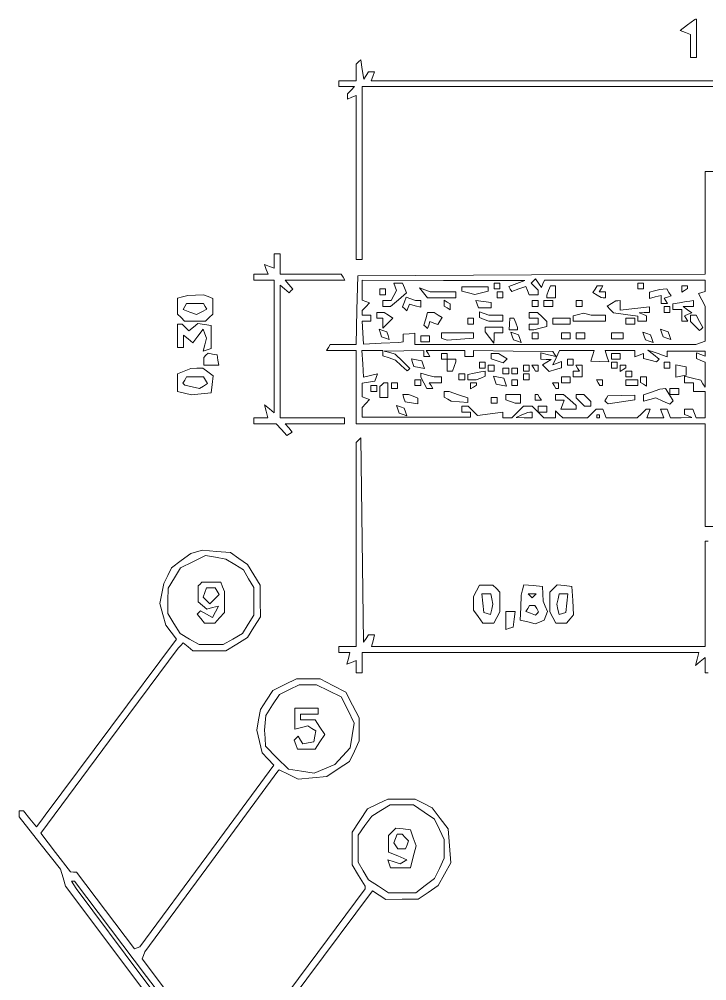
# Paper-space layout 'AN-19-DGE-074' of a CAD drawing. Header units: metres, sheet in millimetres. Extents: x 12 to 193, y 4 to 291.
# Drawn here: x 129.92 to 159.46, y 156.15 to 197.46 of the extents above; entities that cross this region are included whole.
import ezdxf

# ---------------------------------------------------------------- set-up
doc = ezdxf.new("R2010")
doc.units = ezdxf.units.M
doc.layers.add('DGE_CONTORNOS', color=7, linetype='Continuous', lineweight=0)
doc.layers.add('DGE_DATOS', color=7, linetype='Continuous', lineweight=0)

# ---------------------------------------------------------------- blocks, each defined once
blk = doc.blocks.new('LP_REF_DGE_MT_074')
at = {"layer": 'DGE_CONTORNOS'}
for points in [[(158.639, 197.215), (158.325, 196.973), (158.544, 196.889), (158.764, 196.805), (158.764, 196.315), (158.764, 195.824), (158.89, 195.824), (159.016, 195.824), (159.016, 196.643), (159.016, 197.462), (158.984, 197.459), (158.953, 197.456)], [(159.393, 188.71), (159.393, 186.507), (151.931, 186.474), (144.469, 186.442), (144.434, 184.962), (144.398, 183.482), (143.843, 183.482), (143.288, 183.482), (143.21, 183.356), (143.132, 183.23), (143.769, 183.23), (144.406, 183.23), (144.406, 181.656), (144.406, 180.081), (151.9, 180.081), (159.393, 180.081), (159.393, 177.877), (159.393, 175.673), (167.517, 175.673), (175.64, 175.673), (175.64, 183.293), (175.64, 190.913), (167.517, 190.913), (159.393, 190.913)], [(140.88, 187.075), (140.88, 186.764), (140.669, 186.845), (140.458, 186.926), (140.539, 186.715), (140.62, 186.505), (140.309, 186.505), (139.998, 186.505), (139.998, 186.379), (139.998, 186.253), (140.439, 186.253), (140.88, 186.253), (140.88, 183.403), (140.88, 180.554), (140.669, 180.727), (140.459, 180.9), (140.532, 180.617), (140.605, 180.333), (140.302, 180.333), (139.998, 180.333), (139.998, 180.207), (139.998, 180.081), (140.483, 180.081), (140.967, 180.081), (141.192, 179.832), (141.417, 179.584), (141.533, 179.655), (141.648, 179.726), (141.5, 179.904), (141.353, 180.081), (142.628, 180.081), (143.903, 180.081), (143.903, 180.207), (143.903, 180.333), (142.517, 180.333), (141.132, 180.333), (141.132, 183.182), (141.132, 186.032), (141.324, 185.872), (141.516, 185.713), (141.594, 185.791), (141.672, 185.869), (141.512, 186.061), (141.353, 186.253), (142.635, 186.253), (143.918, 186.253), (143.84, 186.379), (143.762, 186.505), (142.447, 186.505), (141.132, 186.505), (141.132, 186.945), (141.132, 187.386), (141.006, 187.386), (140.88, 187.386)], [(151.301, 186.106), (150.954, 185.979), (151.022, 185.869), (151.09, 185.758), (151.39, 185.872), (151.69, 185.986), (151.759, 185.805), (151.829, 185.623), (152.022, 185.623), (152.215, 185.623), (152.215, 185.724), (152.215, 185.824), (152.066, 185.973), (151.917, 186.122), (152.01, 186.215), (152.103, 186.308), (152.231, 186.123), (152.36, 185.938), (152.424, 186.095), (152.488, 186.253), (155.941, 186.253), (159.393, 186.253), (159.393, 186.011), (159.393, 185.77), (159.249, 185.722), (159.105, 185.674), (159.249, 185.405), (159.393, 185.136), (159.393, 184.385), (159.393, 183.635), (159.194, 183.558), (158.995, 183.482), (152.96, 183.482), (146.925, 183.482), (146.925, 183.726), (146.925, 183.97), (146.673, 183.951), (146.421, 183.932), (146.421, 183.77), (146.421, 183.608), (146.327, 183.591), (146.233, 183.575), (145.477, 183.538), (144.721, 183.501), (144.687, 183.995), (144.652, 184.489), (144.844, 184.489), (145.036, 184.489), (145.036, 184.615), (145.036, 184.741), (144.847, 184.741), (144.658, 184.741), (144.658, 184.842), (144.658, 184.943), (144.816, 185.11), (144.973, 185.277), (144.816, 185.334), (144.658, 185.392), (144.658, 185.822), (144.658, 186.253), (148.153, 186.243), (151.648, 186.233)], [(146.079, 185.969), (146.136, 185.812), (146.022, 185.591), (145.909, 185.371), (145.724, 185.371), (145.54, 185.371), (145.54, 185.245), (145.54, 185.119), (145.709, 185.119), (145.879, 185.119), (146.218, 185.411), (146.557, 185.702), (146.476, 185.915), (146.395, 186.127), (146.209, 186.127), (146.023, 186.127)], [(147.287, 185.709), (147.46, 185.497), (148.074, 185.497), (148.688, 185.497), (148.688, 185.623), (148.688, 185.749), (148.132, 185.749), (147.576, 185.749), (147.345, 185.835), (147.114, 185.922)], [(148.94, 185.868), (148.94, 185.778), (149.22, 185.705), (149.499, 185.632), (149.787, 185.704), (150.074, 185.776), (150.074, 185.867), (150.074, 185.959), (149.507, 185.959), (148.94, 185.959)], [(150.326, 186.001), (150.326, 185.875), (150.452, 185.875), (150.578, 185.875), (150.578, 186.001), (150.578, 186.127), (150.452, 186.127), (150.326, 186.127)], [(152.669, 185.802), (152.593, 185.602), (152.593, 185.55), (152.593, 185.497), (152.782, 185.497), (152.97, 185.497), (152.97, 185.749), (152.97, 186.001), (152.858, 186.001), (152.746, 186.001)], [(154.662, 185.861), (154.575, 185.721), (154.749, 185.611), (154.923, 185.501), (155.017, 185.499), (155.111, 185.497), (155.111, 185.623), (155.111, 185.749), (154.978, 185.749), (154.845, 185.749), (154.923, 185.875), (155, 186.001), (154.874, 186.001), (154.748, 186.001)], [(156.497, 186.001), (156.497, 185.875), (156.623, 185.875), (156.749, 185.875), (156.749, 186.001), (156.749, 186.127), (156.623, 186.127), (156.497, 186.127)], [(158.386, 185.867), (158.386, 185.734), (158.512, 185.812), (158.638, 185.89), (158.638, 185.945), (158.638, 186.001), (158.512, 186.001), (158.386, 186.001)], [(136.944, 185.536), (136.724, 185.479), (136.724, 185.135), (136.724, 184.792), (136.875, 184.641), (137.026, 184.489), (137.48, 184.489), (137.933, 184.489), (138.084, 184.641), (138.235, 184.792), (138.235, 185.131), (138.235, 185.47), (138.036, 185.546), (137.837, 185.623), (137.501, 185.608), (137.165, 185.594)], [(145.414, 185.749), (145.414, 185.623), (145.54, 185.623), (145.666, 185.623), (145.666, 185.749), (145.666, 185.875), (145.54, 185.875), (145.414, 185.875)], [(146.47, 185.316), (146.39, 185.108), (146.486, 185.019), (146.582, 184.93), (146.634, 185.074), (146.685, 185.218), (146.931, 185.154), (147.177, 185.09), (147.177, 185.23), (147.177, 185.371), (147.061, 185.371), (146.946, 185.371), (146.748, 185.447), (146.55, 185.523)], [(150.452, 185.623), (150.452, 185.497), (150.578, 185.497), (150.703, 185.497), (150.703, 185.623), (150.703, 185.749), (150.578, 185.749), (150.452, 185.749)], [(157.221, 185.788), (157.001, 185.73), (157.001, 185.599), (157.001, 185.468), (157.252, 185.533), (157.504, 185.599), (157.504, 185.422), (157.504, 185.245), (157.638, 185.245), (157.771, 185.245), (157.7, 185.36), (157.629, 185.475), (157.778, 185.525), (157.927, 185.575), (157.834, 185.725), (157.741, 185.875), (157.591, 185.86), (157.441, 185.846)], [(137.917, 185.125), (137.99, 185.006), (137.767, 184.888), (137.543, 184.771), (137.251, 184.881), (136.96, 184.991), (137.038, 185.118), (137.117, 185.245), (137.48, 185.245), (137.843, 185.245)], [(148.185, 185.26), (148.185, 185.134), (148.311, 185.056), (148.437, 184.978), (148.437, 185.104), (148.437, 185.23), (148.311, 185.308), (148.185, 185.386)], [(149.6, 185.22), (149.654, 185.056), (149.927, 185.056), (150.2, 185.056), (150.203, 185.175), (150.206, 185.294), (149.876, 185.339), (149.545, 185.383)], [(151.963, 185.245), (151.963, 185.119), (152.089, 185.119), (152.215, 185.119), (152.215, 185.245), (152.215, 185.371), (152.089, 185.371), (151.963, 185.371)], [(152.467, 185.245), (152.467, 185.119), (152.656, 185.119), (152.845, 185.119), (152.845, 185.245), (152.845, 185.371), (152.656, 185.371), (152.467, 185.371)], [(153.852, 185.245), (153.852, 185.119), (153.978, 185.119), (154.104, 185.119), (154.104, 185.245), (154.104, 185.371), (153.978, 185.371), (153.852, 185.371)], [(155.364, 185.248), (155.177, 185.13), (155.318, 184.989), (155.459, 184.847), (155.978, 184.778), (156.497, 184.708), (156.497, 184.599), (156.497, 184.489), (156.686, 184.489), (156.875, 184.489), (156.875, 184.605), (156.875, 184.72), (156.717, 184.784), (156.56, 184.847), (156.78, 184.857), (157.001, 184.867), (157.001, 184.987), (157.001, 185.107), (156.371, 185.033), (155.741, 184.958), (155.741, 185.165), (155.741, 185.371), (155.647, 185.369), (155.552, 185.367)], [(157.63, 184.993), (157.63, 184.867), (157.756, 184.867), (157.882, 184.867), (157.882, 184.993), (157.882, 185.119), (157.756, 185.119), (157.63, 185.119)], [(158.291, 185.282), (158.008, 185.228), (158.008, 185.11), (158.008, 184.993), (158.197, 184.993), (158.386, 184.993), (158.386, 184.741), (158.386, 184.489), (158.519, 184.489), (158.653, 184.489), (158.581, 184.605), (158.51, 184.72), (158.669, 184.784), (158.827, 184.848), (158.638, 184.982), (158.449, 185.115), (158.669, 185.117), (158.89, 185.119), (158.89, 185.245), (158.89, 185.371), (158.732, 185.354), (158.575, 185.337)], [(145.288, 184.741), (145.288, 184.615), (145.414, 184.615), (145.54, 184.615), (145.54, 184.399), (145.54, 184.184), (145.76, 184.404), (145.981, 184.624), (145.792, 184.744), (145.603, 184.863), (145.445, 184.865), (145.288, 184.867)], [(147.386, 184.589), (147.313, 184.312), (147.388, 184.243), (147.463, 184.175), (147.517, 184.325), (147.571, 184.475), (147.739, 184.411), (147.907, 184.346), (147.999, 184.495), (148.091, 184.644), (147.917, 184.753), (147.744, 184.863), (147.601, 184.865), (147.458, 184.867)], [(149.696, 184.768), (149.696, 184.642), (149.895, 184.566), (150.094, 184.489), (150.399, 184.489), (150.703, 184.489), (150.703, 184.615), (150.703, 184.741), (150.399, 184.741), (150.094, 184.741), (149.895, 184.818), (149.696, 184.894)], [(151.837, 184.741), (151.837, 184.615), (152.026, 184.615), (152.215, 184.615), (152.215, 184.489), (152.215, 184.363), (152.026, 184.363), (151.837, 184.363), (151.837, 184.238), (151.837, 184.112), (151.931, 184.113), (152.026, 184.115), (152.309, 184.191), (152.593, 184.267), (152.593, 184.369), (152.593, 184.471), (152.395, 184.669), (152.197, 184.867), (152.017, 184.867), (151.837, 184.867)], [(153.946, 184.78), (153.726, 184.723), (153.726, 184.606), (153.726, 184.489), (154.419, 184.489), (155.111, 184.489), (155.111, 184.615), (155.111, 184.741), (154.807, 184.741), (154.502, 184.741), (154.335, 184.789), (154.167, 184.837)], [(158.764, 184.606), (158.764, 184.471), (158.959, 184.277), (159.154, 184.082), (159.221, 184.149), (159.288, 184.216), (159.147, 184.479), (159.007, 184.741), (158.885, 184.741), (158.764, 184.741)], [(136.724, 183.86), (136.724, 183.356), (136.85, 183.356), (136.976, 183.356), (136.976, 183.623), (136.976, 183.891), (137.177, 183.724), (137.377, 183.557), (137.598, 183.85), (137.819, 184.142), (137.892, 183.95), (137.966, 183.758), (137.893, 183.477), (137.819, 183.196), (137.996, 183.255), (138.172, 183.314), (138.172, 183.807), (138.172, 184.301), (137.882, 184.342), (137.592, 184.383), (137.404, 184.227), (137.217, 184.072), (137.071, 184.218), (136.925, 184.363), (136.825, 184.363), (136.724, 184.363)], [(149.192, 184.489), (149.192, 184.363), (149.318, 184.363), (149.444, 184.363), (149.444, 184.489), (149.444, 184.615), (149.318, 184.615), (149.192, 184.615)], [(150.99, 184.363), (150.971, 184.112), (151.152, 184.112), (151.333, 184.112), (151.333, 184.164), (151.333, 184.217), (151.257, 184.416), (151.18, 184.615), (151.095, 184.615), (151.009, 184.615)], [(152.845, 184.489), (152.845, 184.363), (153.222, 184.363), (153.6, 184.363), (153.6, 184.489), (153.6, 184.615), (153.222, 184.615), (152.845, 184.615)], [(155.993, 184.489), (155.993, 184.363), (156.182, 184.363), (156.371, 184.363), (156.371, 184.489), (156.371, 184.615), (156.182, 184.615), (155.993, 184.615)], [(145.438, 183.978), (145.493, 183.812), (145.658, 183.757), (145.823, 183.702), (145.768, 183.868), (145.713, 184.033), (145.548, 184.088), (145.382, 184.143)], [(147.177, 183.734), (147.177, 183.608), (147.366, 183.608), (147.555, 183.608), (147.555, 183.734), (147.555, 183.86), (147.366, 183.86), (147.177, 183.86)], [(148.059, 183.87), (148.059, 183.755), (148.187, 183.712), (148.315, 183.669), (148.88, 183.714), (149.444, 183.759), (149.444, 183.872), (149.444, 183.986), (148.751, 183.986), (148.059, 183.986)], [(149.948, 184.136), (149.948, 184.034), (150.133, 183.789), (150.318, 183.545), (150.322, 183.765), (150.326, 183.986), (150.515, 183.986), (150.703, 183.986), (150.703, 184.112), (150.703, 184.238), (150.326, 184.238), (149.948, 184.238)], [(151.105, 183.852), (151.16, 183.687), (151.325, 183.631), (151.491, 183.576), (151.436, 183.742), (151.38, 183.907), (151.215, 183.962), (151.05, 184.017)], [(151.963, 183.86), (151.963, 183.734), (152.089, 183.734), (152.215, 183.734), (152.215, 183.86), (152.215, 183.986), (152.089, 183.986), (151.963, 183.986)], [(153.222, 183.86), (153.222, 183.734), (153.411, 183.734), (153.6, 183.734), (153.6, 183.86), (153.6, 183.986), (153.411, 183.986), (153.222, 183.986)], [(153.852, 183.86), (153.852, 183.734), (154.041, 183.734), (154.23, 183.734), (154.23, 183.86), (154.23, 183.986), (154.041, 183.986), (153.852, 183.986)], [(155.363, 183.86), (155.363, 183.734), (155.615, 183.734), (155.867, 183.734), (155.867, 183.86), (155.867, 183.986), (155.615, 183.986), (155.363, 183.986)], [(156.772, 183.852), (156.827, 183.687), (156.993, 183.631), (157.158, 183.576), (157.103, 183.742), (157.048, 183.907), (156.883, 183.962), (156.717, 184.017)], [(157.528, 183.978), (157.583, 183.812), (157.748, 183.757), (157.914, 183.702), (157.859, 183.868), (157.803, 184.033), (157.638, 184.088), (157.473, 184.143)], [(137.946, 183.024), (137.857, 182.936), (137.857, 182.768), (137.857, 182.6), (138.182, 182.6), (138.506, 182.6), (138.463, 182.819), (138.421, 183.038), (138.228, 183.075), (138.034, 183.113)], [(145.54, 183.113), (145.54, 182.995), (145.814, 182.908), (146.087, 182.821), (146.34, 182.586), (146.592, 182.351), (146.646, 182.405), (146.7, 182.459), (146.39, 182.769), (146.081, 183.078), (145.842, 183.14), (145.603, 183.201), (146.453, 183.215), (147.303, 183.23), (147.303, 183.104), (147.303, 182.978), (147.436, 182.978), (147.57, 182.978), (147.492, 183.104), (147.414, 183.23), (148.24, 183.23), (149.066, 183.23), (149.066, 183.104), (149.066, 182.978), (149.255, 182.978), (149.444, 182.978), (149.444, 183.101), (149.444, 183.223), (151.149, 183.207), (152.854, 183.19), (152.923, 183.079), (152.992, 182.968), (152.666, 183.05), (152.341, 183.131), (152.341, 182.992), (152.341, 182.852), (152.561, 182.85), (152.782, 182.848), (152.594, 182.73), (152.406, 182.611), (152.55, 182.467), (152.693, 182.323), (152.958, 182.407), (153.222, 182.491), (153.222, 182.622), (153.222, 182.753), (153.039, 182.683), (152.855, 182.612), (152.996, 182.921), (153.137, 183.23), (153.881, 183.23), (154.625, 183.23), (154.551, 182.997), (154.477, 182.765), (154.863, 182.754), (155.249, 182.743), (155.172, 182.986), (155.094, 183.23), (155.733, 183.23), (156.371, 183.23), (156.371, 183.091), (156.371, 182.951), (156.56, 183.024), (156.749, 183.096), (156.749, 182.989), (156.749, 182.882), (157.027, 182.809), (157.304, 182.736), (157.364, 182.795), (157.423, 182.855), (157.18, 183.053), (156.938, 183.251), (157.158, 183.177), (157.378, 183.104), (157.567, 183.028), (157.756, 182.951), (157.756, 183.075), (157.756, 183.199), (158.575, 183.199), (159.393, 183.199), (159.393, 183.092), (159.393, 182.986), (159.205, 183.059), (159.016, 183.131), (159.016, 183.005), (159.016, 182.879), (159.205, 182.807), (159.393, 182.734), (159.392, 182.195), (159.39, 181.656), (159.296, 181.803), (159.202, 181.951), (158.857, 182.037), (158.512, 182.124), (158.512, 181.984), (158.512, 181.845), (158.701, 181.845), (158.89, 181.845), (158.89, 181.656), (158.89, 181.467), (159.142, 181.467), (159.393, 181.467), (159.393, 180.9), (159.393, 180.333), (159.201, 180.333), (159.008, 180.333), (158.935, 180.522), (158.863, 180.711), (158.687, 180.711), (158.512, 180.711), (158.512, 180.596), (158.512, 180.48), (158.669, 180.417), (158.827, 180.353), (158.368, 180.343), (157.909, 180.333), (157.837, 180.522), (157.764, 180.711), (157.621, 180.711), (157.477, 180.711), (157.55, 180.522), (157.622, 180.333), (157.252, 180.333), (156.883, 180.333), (156.955, 180.522), (157.028, 180.711), (156.942, 180.711), (156.857, 180.711), (156.668, 180.522), (156.479, 180.333), (155.809, 180.333), (155.138, 180.333), (155.066, 180.522), (154.993, 180.711), (154.855, 180.711), (154.716, 180.711), (154.527, 180.522), (154.338, 180.333), (153.805, 180.333), (153.273, 180.333), (153.122, 180.484), (152.97, 180.636), (152.97, 180.484), (152.97, 180.333), (152.719, 180.333), (152.467, 180.333), (152.215, 180.585), (151.963, 180.837), (151.774, 180.837), (151.585, 180.837), (151.333, 180.585), (151.081, 180.333), (150.892, 180.333), (150.703, 180.333), (150.703, 180.457), (150.703, 180.58), (150.16, 180.506), (149.616, 180.431), (149.413, 180.634), (149.21, 180.837), (149.075, 180.837), (148.94, 180.837), (148.94, 180.711), (148.94, 180.585), (149.129, 180.585), (149.318, 180.585), (149.318, 180.472), (149.318, 180.36), (146.988, 180.362), (144.658, 180.364), (144.658, 180.575), (144.658, 180.787), (144.816, 180.954), (144.973, 181.12), (144.816, 181.178), (144.658, 181.236), (144.658, 181.531), (144.658, 181.827), (144.932, 181.867), (145.205, 181.908), (145.259, 182.071), (145.313, 182.233), (145.017, 182.159), (144.721, 182.085), (144.685, 182.658), (144.648, 183.23), (145.094, 183.23), (145.54, 183.23)], [(148.059, 182.978), (148.059, 182.852), (148.185, 182.852), (148.311, 182.852), (148.311, 182.6), (148.311, 182.348), (148.423, 182.348), (148.536, 182.348), (148.612, 182.548), (148.688, 182.747), (148.688, 182.799), (148.688, 182.852), (148.5, 182.852), (148.311, 182.852), (148.311, 182.978), (148.311, 183.104), (148.185, 183.104), (148.059, 183.104)], [(150.2, 182.987), (150.2, 182.869), (150.461, 182.786), (150.722, 182.703), (150.804, 182.785), (150.885, 182.866), (150.7, 182.983), (150.515, 183.1), (150.357, 183.102), (150.2, 183.104)], [(155.363, 182.978), (155.363, 182.852), (155.552, 182.852), (155.741, 182.852), (155.741, 182.978), (155.741, 183.104), (155.552, 183.104), (155.363, 183.104)], [(146.827, 182.707), (146.883, 182.537), (147.108, 182.494), (147.332, 182.45), (147.276, 182.62), (147.219, 182.789), (146.995, 182.833), (146.77, 182.876)], [(149.696, 182.6), (149.696, 182.474), (149.822, 182.474), (149.948, 182.474), (149.948, 182.6), (149.948, 182.726), (149.822, 182.726), (149.696, 182.726)], [(150.074, 182.474), (150.074, 182.348), (150.2, 182.348), (150.326, 182.348), (150.326, 182.474), (150.326, 182.6), (150.2, 182.6), (150.074, 182.6)], [(151.585, 182.474), (151.585, 182.348), (151.711, 182.348), (151.837, 182.348), (151.837, 182.474), (151.837, 182.6), (151.711, 182.6), (151.585, 182.6)], [(152.026, 182.474), (152.104, 182.348), (152.159, 182.348), (152.215, 182.348), (152.215, 182.474), (152.215, 182.6), (152.081, 182.6), (151.948, 182.6)], [(153.474, 182.726), (153.474, 182.6), (153.6, 182.6), (153.726, 182.6), (153.726, 182.726), (153.726, 182.852), (153.6, 182.852), (153.474, 182.852)], [(153.915, 182.474), (153.993, 182.348), (153.859, 182.348), (153.726, 182.348), (153.726, 182.222), (153.726, 182.097), (153.915, 182.097), (154.104, 182.097), (154.104, 182.348), (154.104, 182.6), (153.971, 182.6), (153.837, 182.6)], [(155.363, 182.6), (155.363, 182.474), (155.489, 182.474), (155.615, 182.474), (155.615, 182.6), (155.615, 182.726), (155.489, 182.726), (155.363, 182.726)], [(155.741, 182.467), (155.741, 182.334), (155.867, 182.411), (155.993, 182.489), (155.993, 182.545), (155.993, 182.6), (155.867, 182.6), (155.741, 182.6)], [(157.63, 182.6), (157.63, 182.474), (157.756, 182.474), (157.882, 182.474), (157.882, 182.6), (157.882, 182.726), (157.756, 182.726), (157.63, 182.726)], [(158.134, 182.348), (158.134, 182.078), (158.354, 182.12), (158.575, 182.163), (158.575, 182.348), (158.575, 182.534), (158.354, 182.576), (158.134, 182.619)], [(137.007, 182.344), (136.724, 182.231), (136.724, 181.851), (136.724, 181.472), (137.021, 181.397), (137.319, 181.322), (137.746, 181.363), (138.172, 181.404), (138.215, 181.775), (138.257, 182.147), (138.033, 182.311), (137.809, 182.474), (137.55, 182.466), (137.291, 182.458)], [(147.177, 182.166), (147.177, 182.08), (147.308, 181.836), (147.438, 181.593), (147.567, 181.593), (147.696, 181.593), (147.618, 181.719), (147.54, 181.845), (147.799, 181.845), (148.059, 181.845), (148.059, 181.971), (148.059, 182.097), (147.901, 182.098), (147.744, 182.1), (147.46, 182.176), (147.177, 182.252)], [(148.814, 182.097), (148.814, 181.971), (148.94, 181.971), (149.066, 181.971), (149.066, 182.097), (149.066, 182.222), (148.94, 182.222), (148.814, 182.222)], [(149.476, 182.26), (149.192, 182.205), (149.192, 182.088), (149.192, 181.971), (149.371, 181.971), (149.549, 181.971), (149.749, 182.047), (149.948, 182.123), (149.948, 182.236), (149.948, 182.348), (149.853, 182.331), (149.759, 182.314)], [(150.703, 182.348), (150.703, 182.222), (150.829, 182.222), (150.955, 182.222), (150.955, 182.348), (150.955, 182.474), (150.829, 182.474), (150.703, 182.474)], [(151.081, 182.348), (151.081, 182.222), (151.207, 182.222), (151.333, 182.222), (151.333, 182.348), (151.333, 182.474), (151.207, 182.474), (151.081, 182.474)], [(151.585, 182.097), (151.585, 181.971), (151.711, 181.971), (151.837, 181.971), (151.837, 182.097), (151.837, 182.222), (151.711, 182.222), (151.585, 182.222)], [(155.993, 182.222), (155.993, 182.097), (156.119, 182.097), (156.245, 182.097), (156.245, 182.222), (156.245, 182.348), (156.119, 182.348), (155.993, 182.348)], [(137.929, 181.956), (138.016, 181.816), (137.842, 181.703), (137.669, 181.59), (137.354, 181.665), (137.039, 181.739), (136.995, 181.784), (136.951, 181.828), (137.034, 181.962), (137.117, 182.097), (137.48, 182.097), (137.843, 182.097)], [(145.498, 181.761), (145.414, 181.677), (145.414, 181.446), (145.414, 181.215), (145.587, 181.215), (145.76, 181.215), (145.76, 181.53), (145.76, 181.845), (145.671, 181.845), (145.582, 181.845)], [(145.918, 181.719), (145.918, 181.593), (146.044, 181.593), (146.17, 181.593), (146.17, 181.719), (146.17, 181.845), (146.044, 181.845), (145.918, 181.845)], [(146.925, 181.845), (146.925, 181.719), (147.051, 181.719), (147.177, 181.719), (147.177, 181.845), (147.177, 181.971), (147.051, 181.971), (146.925, 181.971)], [(149.318, 181.711), (149.318, 181.578), (149.444, 181.656), (149.57, 181.734), (149.57, 181.789), (149.57, 181.845), (149.444, 181.845), (149.318, 181.845)], [(150.353, 181.951), (150.41, 181.782), (150.634, 181.738), (150.858, 181.695), (150.802, 181.864), (150.746, 182.034), (150.521, 182.077), (150.297, 182.121)], [(151.081, 181.845), (151.081, 181.719), (151.207, 181.719), (151.333, 181.719), (151.333, 181.845), (151.333, 181.971), (151.207, 181.971), (151.081, 181.971)], [(152.907, 181.719), (152.985, 181.593), (153.041, 181.593), (153.096, 181.593), (153.096, 181.719), (153.096, 181.845), (152.963, 181.845), (152.83, 181.845)], [(153.222, 181.971), (153.222, 181.845), (153.411, 181.845), (153.6, 181.845), (153.6, 181.971), (153.6, 182.097), (153.411, 182.097), (153.222, 182.097)], [(154.797, 181.845), (154.874, 181.719), (154.93, 181.719), (154.986, 181.719), (154.986, 181.845), (154.986, 181.971), (154.852, 181.971), (154.719, 181.971)], [(155.993, 181.845), (155.993, 181.719), (156.245, 181.719), (156.497, 181.719), (156.497, 181.845), (156.497, 181.971), (156.245, 181.971), (155.993, 181.971)], [(156.623, 181.978), (156.623, 181.859), (156.749, 181.782), (156.875, 181.704), (156.875, 181.9), (156.875, 182.097), (156.749, 182.097), (156.623, 182.097)], [(145.036, 181.593), (145.036, 181.467), (145.162, 181.467), (145.288, 181.467), (145.288, 181.593), (145.288, 181.719), (145.162, 181.719), (145.036, 181.719)], [(148.185, 181.348), (148.185, 181.23), (148.331, 181.139), (148.478, 181.048), (148.835, 181.02), (149.192, 180.992), (149.192, 181.091), (149.192, 181.19), (148.796, 181.329), (148.399, 181.467), (148.292, 181.467), (148.185, 181.467)], [(157.095, 181.446), (156.749, 181.32), (156.749, 181.19), (156.749, 181.06), (157.013, 181.129), (157.278, 181.198), (157.581, 181.06), (157.883, 180.922), (157.954, 180.993), (158.026, 181.064), (157.861, 181.329), (157.696, 181.593), (157.569, 181.583), (157.441, 181.573)], [(157.882, 181.467), (157.882, 181.341), (158.071, 181.341), (158.26, 181.341), (158.26, 181.467), (158.26, 181.593), (158.071, 181.593), (157.882, 181.593)], [(146.452, 181.183), (146.504, 181.026), (146.778, 180.986), (147.051, 180.945), (147.051, 181.067), (147.051, 181.188), (146.852, 181.264), (146.653, 181.341), (146.527, 181.341), (146.4, 181.341)], [(150.2, 181.089), (150.2, 180.963), (150.326, 180.963), (150.452, 180.963), (150.452, 181.089), (150.452, 181.215), (150.326, 181.215), (150.2, 181.215)], [(150.829, 181.228), (150.829, 181.116), (151.029, 181.039), (151.228, 180.963), (151.344, 180.963), (151.459, 180.963), (151.459, 181.152), (151.459, 181.341), (151.144, 181.341), (150.829, 181.341)], [(152.089, 181.215), (152.089, 181.089), (152.222, 181.089), (152.356, 181.089), (152.278, 181.215), (152.2, 181.341), (152.144, 181.341), (152.089, 181.341)], [(152.97, 181.215), (152.97, 181.089), (153.155, 181.089), (153.34, 181.089), (153.268, 180.9), (153.195, 180.711), (153.524, 180.711), (153.852, 180.711), (153.852, 180.791), (153.852, 180.87), (153.581, 181.106), (153.31, 181.341), (153.14, 181.341), (152.97, 181.341)], [(153.852, 181.269), (153.852, 181.197), (154.032, 181.017), (154.212, 180.837), (154.347, 180.837), (154.482, 180.837), (154.482, 180.938), (154.482, 181.039), (154.331, 181.19), (154.179, 181.341), (154.016, 181.341), (153.852, 181.341)], [(155.151, 181.177), (155.086, 181.072), (155.156, 181.002), (155.226, 180.933), (155.798, 181.019), (156.371, 181.104), (156.371, 181.207), (156.371, 181.31), (155.793, 181.296), (155.216, 181.282)], [(146.193, 180.703), (146.248, 180.538), (146.414, 180.483), (146.579, 180.428), (146.524, 180.593), (146.469, 180.758), (146.303, 180.813), (146.138, 180.869)], [(151.963, 180.459), (151.963, 180.333), (151.617, 180.342), (151.27, 180.351), (151.522, 180.459), (151.774, 180.567), (151.868, 180.576), (151.963, 180.585)], [(152.215, 180.711), (152.215, 180.585), (152.404, 180.585), (152.593, 180.585), (152.593, 180.711), (152.593, 180.837), (152.404, 180.837), (152.215, 180.837)], [(154.86, 180.396), (154.86, 180.333), (154.797, 180.333), (154.734, 180.333), (154.734, 180.396), (154.734, 180.459), (154.797, 180.459), (154.86, 180.459)], [(139.18, 174.034), (139.558, 173.802), (139.778, 173.427), (139.998, 173.053), (139.998, 172.457), (139.998, 171.862), (139.755, 171.469), (139.512, 171.076), (139.102, 170.835), (138.692, 170.594), (138.172, 170.594), (137.653, 170.594), (137.243, 170.835), (136.833, 171.076), (136.57, 171.501), (136.307, 171.926), (136.315, 172.475), (136.323, 173.025), (136.59, 173.456), (136.856, 173.887), (137.388, 174.155), (137.92, 174.423), (138.361, 174.345), (138.802, 174.267)], [(137.69, 173.197), (137.606, 173.113), (137.606, 172.771), (137.606, 172.43), (137.794, 172.273), (137.982, 172.117), (138.232, 172.183), (138.483, 172.248), (138.354, 172.007), (138.225, 171.766), (137.967, 171.904), (137.71, 172.041), (137.64, 171.971), (137.57, 171.901), (137.729, 171.709), (137.888, 171.517), (138.105, 171.517), (138.322, 171.517), (138.531, 171.748), (138.739, 171.978), (138.739, 172.43), (138.739, 172.882), (138.663, 173.081), (138.586, 173.28), (138.18, 173.28), (137.773, 173.28)], [(149.574, 172.911), (149.444, 172.667), (149.444, 172.372), (149.444, 172.077), (149.64, 171.797), (149.836, 171.517), (150.076, 171.517), (150.317, 171.517), (150.447, 171.761), (150.578, 172.004), (150.578, 172.428), (150.578, 172.852), (150.426, 173.003), (150.275, 173.155), (149.99, 173.155), (149.705, 173.155)], [(151.547, 172.941), (151.488, 172.714), (151.469, 172.182), (151.449, 171.65), (151.769, 171.57), (152.088, 171.49), (152.28, 171.564), (152.472, 171.638), (152.546, 171.829), (152.62, 172.021), (152.526, 172.241), (152.433, 172.462), (152.418, 172.777), (152.404, 173.092), (152.005, 173.13), (151.607, 173.169)], [(152.875, 173.009), (152.719, 172.852), (152.719, 172.428), (152.719, 172.004), (152.849, 171.761), (152.979, 171.517), (153.211, 171.517), (153.443, 171.517), (153.592, 171.696), (153.741, 171.876), (153.702, 172.484), (153.663, 173.092), (153.347, 173.128), (153.032, 173.165)], [(138.432, 172.891), (138.517, 172.753), (138.314, 172.55), (138.111, 172.347), (137.968, 172.49), (137.824, 172.634), (137.9, 172.831), (137.975, 173.029), (138.161, 173.029), (138.346, 173.029)], [(150.229, 172.556), (150.276, 172.336), (150.222, 172.11), (150.168, 171.885), (150.026, 171.931), (149.885, 171.977), (149.845, 172.377), (149.806, 172.777), (149.994, 172.777), (150.181, 172.777)], [(152.047, 172.693), (151.963, 172.609), (151.879, 172.693), (151.795, 172.777), (151.963, 172.777), (152.131, 172.777)], [(153.451, 172.377), (153.411, 171.977), (153.264, 171.929), (153.118, 171.881), (153.069, 172.109), (153.02, 172.336), (153.073, 172.556), (153.126, 172.777), (153.308, 172.777), (153.49, 172.777)], [(152.157, 172.139), (152.24, 172.004), (152.17, 171.934), (152.1, 171.864), (151.897, 171.942), (151.695, 172.019), (151.773, 172.146), (151.852, 172.273), (151.963, 172.273), (152.074, 172.273)], [(150.829, 171.633), (150.829, 171.244), (150.987, 171.296), (151.144, 171.348), (151.184, 171.684), (151.224, 172.021), (151.027, 172.021), (150.829, 172.021)], [(143.226, 168.613), (143.762, 168.354), (144.035, 167.79), (144.308, 167.226), (144.227, 166.69), (144.147, 166.154), (143.818, 165.799), (143.489, 165.444), (143.044, 165.258), (142.599, 165.072), (142.045, 165.155), (141.492, 165.238), (140.997, 165.733), (140.502, 166.228), (140.483, 166.574), (140.463, 166.92), (140.49, 167.235), (140.517, 167.55), (140.812, 168), (141.107, 168.451), (141.529, 168.659), (141.951, 168.867), (142.32, 168.87), (142.69, 168.872)], [(141.762, 167.41), (141.762, 166.956), (142.046, 167.027), (142.33, 167.099), (142.499, 166.994), (142.668, 166.89), (142.623, 166.655), (142.577, 166.419), (142.342, 166.374), (142.107, 166.329), (142.004, 166.495), (141.901, 166.661), (141.816, 166.576), (141.731, 166.49), (141.805, 166.296), (141.88, 166.102), (142.259, 166.102), (142.637, 166.102), (142.844, 166.417), (143.05, 166.731), (142.844, 167.046), (142.637, 167.361), (142.325, 167.361), (142.014, 167.361), (142.014, 167.487), (142.014, 167.613), (142.391, 167.613), (142.769, 167.613), (142.769, 167.739), (142.769, 167.865), (142.265, 167.865), (141.762, 167.865)], [(147.319, 163.402), (147.771, 163.094), (147.978, 162.658), (148.185, 162.222), (148.185, 161.82), (148.185, 161.417), (147.978, 160.981), (147.771, 160.546), (147.368, 160.238), (146.964, 159.93), (146.376, 159.93), (145.788, 159.93), (145.359, 160.212), (144.93, 160.493), (144.707, 160.871), (144.484, 161.248), (144.484, 161.827), (144.484, 162.405), (144.777, 162.818), (145.071, 163.23), (145.463, 163.469), (145.855, 163.708), (146.361, 163.708), (146.867, 163.709)], [(145.948, 162.556), (145.792, 162.399), (145.792, 162.04), (145.792, 161.682), (146.186, 161.516), (146.579, 161.35), (146.436, 161.262), (146.293, 161.174), (146.028, 161.258), (145.762, 161.342), (145.819, 161.172), (145.876, 161.001), (146.306, 161.001), (146.736, 161.001), (146.854, 161.477), (146.971, 161.953), (146.852, 162.295), (146.732, 162.638), (146.418, 162.675), (146.105, 162.712)], [(146.512, 162.308), (146.654, 162.167), (146.587, 161.993), (146.52, 161.82), (146.352, 161.82), (146.184, 161.82), (146.103, 161.952), (146.021, 162.084), (146.092, 162.266), (146.162, 162.449), (146.266, 162.449), (146.371, 162.449)], [(133.843, 158.388), (135.395, 156.341), (136.817, 154.464), (138.239, 152.588), (138.174, 152.523), (138.109, 152.458), (138.065, 152.51), (138.021, 152.563), (135.193, 156.341), (132.365, 160.119), (132.27, 160.277), (132.175, 160.434), (132.233, 160.434), (132.292, 160.434)]]:
    blk.add_lwpolyline(points, close=True, dxfattribs=at)
for points in [[(161.035, 194.817), (145.044, 194.817), (145.117, 195.006), (145.189, 195.195), (145.057, 195.195), (144.925, 195.195), (144.824, 195.037), (144.723, 194.88), (144.659, 195.301), (144.595, 195.722), (144.501, 195.626), (144.406, 195.53), (144.406, 195.174), (144.406, 194.817), (144.029, 194.817), (143.651, 194.817), (143.651, 194.691), (143.651, 194.565), (143.991, 194.565), (144.331, 194.565), (144.18, 194.414), (144.029, 194.263), (144.029, 194.148), (144.029, 194.034), (144.217, 194.107), (144.406, 194.179), (144.406, 190.657), (144.406, 187.134), (144.532, 187.134), (144.658, 187.134), (144.658, 190.85), (144.658, 194.565), (160.741, 194.565)], [(159.519, 175.044), (159.393, 175.044), (159.393, 172.777), (159.393, 170.51), (152.227, 170.51), (145.06, 170.51), (145.126, 170.762), (145.191, 171.013), (145.058, 171.013), (144.925, 171.013), (144.823, 170.856), (144.721, 170.699), (144.658, 175.086), (144.595, 179.473), (144.501, 179.378), (144.406, 179.284), (144.406, 174.897), (144.406, 170.51), (144.029, 170.51), (143.651, 170.51), (143.651, 170.384), (143.651, 170.258), (143.891, 170.258), (144.131, 170.258), (144.065, 170.004), (143.998, 169.75), (144.202, 169.829), (144.406, 169.907), (144.406, 169.642), (144.406, 169.376), (144.532, 169.376), (144.658, 169.376), (144.658, 169.817), (144.658, 170.258), (151.888, 170.258), (159.118, 170.258), (159.045, 169.974), (158.972, 169.691), (159.183, 169.864), (159.393, 170.037), (159.393, 169.707), (159.393, 169.376), (159.519, 169.376)], [(139.471, 152.458), (142.286, 156.241), (145.101, 160.023), (145.385, 159.834), (145.669, 159.646), (146.369, 159.652), (147.069, 159.658), (147.494, 159.95), (147.919, 160.241), (148.192, 160.727), (148.465, 161.212), (148.412, 161.944), (148.359, 162.677), (148.014, 163.13), (147.668, 163.583), (147.303, 163.772), (146.938, 163.961), (146.352, 163.961), (145.767, 163.961), (145.327, 163.752), (144.888, 163.543), (144.555, 163.04), (144.222, 162.537), (144.222, 161.831), (144.222, 161.126), (144.503, 160.671), (144.784, 160.216), (144.784, 160.159), (144.784, 160.102), (141.917, 156.249), (139.049, 152.396)], [(136.728, 155.079), (135.208, 157.091), (135.266, 157.242), (135.324, 157.393), (138.181, 161.275), (141.039, 165.157), (141.065, 165.189), (141.091, 165.221), (141.501, 165.017), (141.91, 164.812), (142.526, 164.872), (143.141, 164.931), (143.628, 165.253), (144.115, 165.575), (144.324, 166.015), (144.532, 166.455), (144.532, 166.951), (144.532, 167.447), (144.242, 167.996), (143.952, 168.544), (143.404, 168.834), (142.855, 169.124), (142.348, 169.124), (141.841, 169.124), (141.329, 168.874), (140.817, 168.623), (140.553, 168.212), (140.29, 167.802), (140.21, 167.361), (140.131, 166.92), (140.243, 166.436), (140.355, 165.951), (140.607, 165.68), (140.858, 165.409), (137.982, 161.508), (135.106, 157.607), (134.991, 157.569), (134.876, 157.53), (133.631, 159.171), (132.387, 160.812), (132.257, 160.819), (132.127, 160.826), (131.488, 161.663), (130.849, 162.499), (133.803, 166.473), (136.757, 170.447), (136.861, 170.561), (136.965, 170.675), (137.176, 170.5), (137.387, 170.325), (138.095, 170.325), (138.803, 170.325), (139.268, 170.613), (139.734, 170.9), (140.009, 171.345), (140.283, 171.789), (140.277, 172.472), (140.271, 173.154), (140, 173.593), (139.729, 174.032), (139.364, 174.291), (139, 174.551), (138.397, 174.601), (137.794, 174.65), (137.543, 174.582), (137.291, 174.514), (136.881, 174.206), (136.472, 173.897), (136.301, 173.557), (136.13, 173.218), (136.049, 172.791), (135.968, 172.365), (136.094, 171.894), (136.221, 171.424), (136.452, 171.124), (136.683, 170.825), (133.861, 167.046), (131.038, 163.268), (130.851, 163.016), (130.665, 162.764), (130.384, 163.111), (130.103, 163.457), (130.013, 163.457), (129.923, 163.457), (129.923, 163.327), (129.923, 163.198), (130.813, 162.07), (131.703, 160.942), (131.807, 160.579), (131.911, 160.217), (134.884, 156.253), (137.857, 152.29)]]:
    blk.add_lwpolyline(points, dxfattribs=at)

psp = doc.layouts.new('AN-19-DGE-074')

# ---------------------------------------------------------------- block references
at = {"layer": 'DGE_DATOS'}
psp.add_blockref('LP_REF_DGE_MT_074', (0, 0), dxfattribs=at)

doc.saveas('drawing.dxf')
